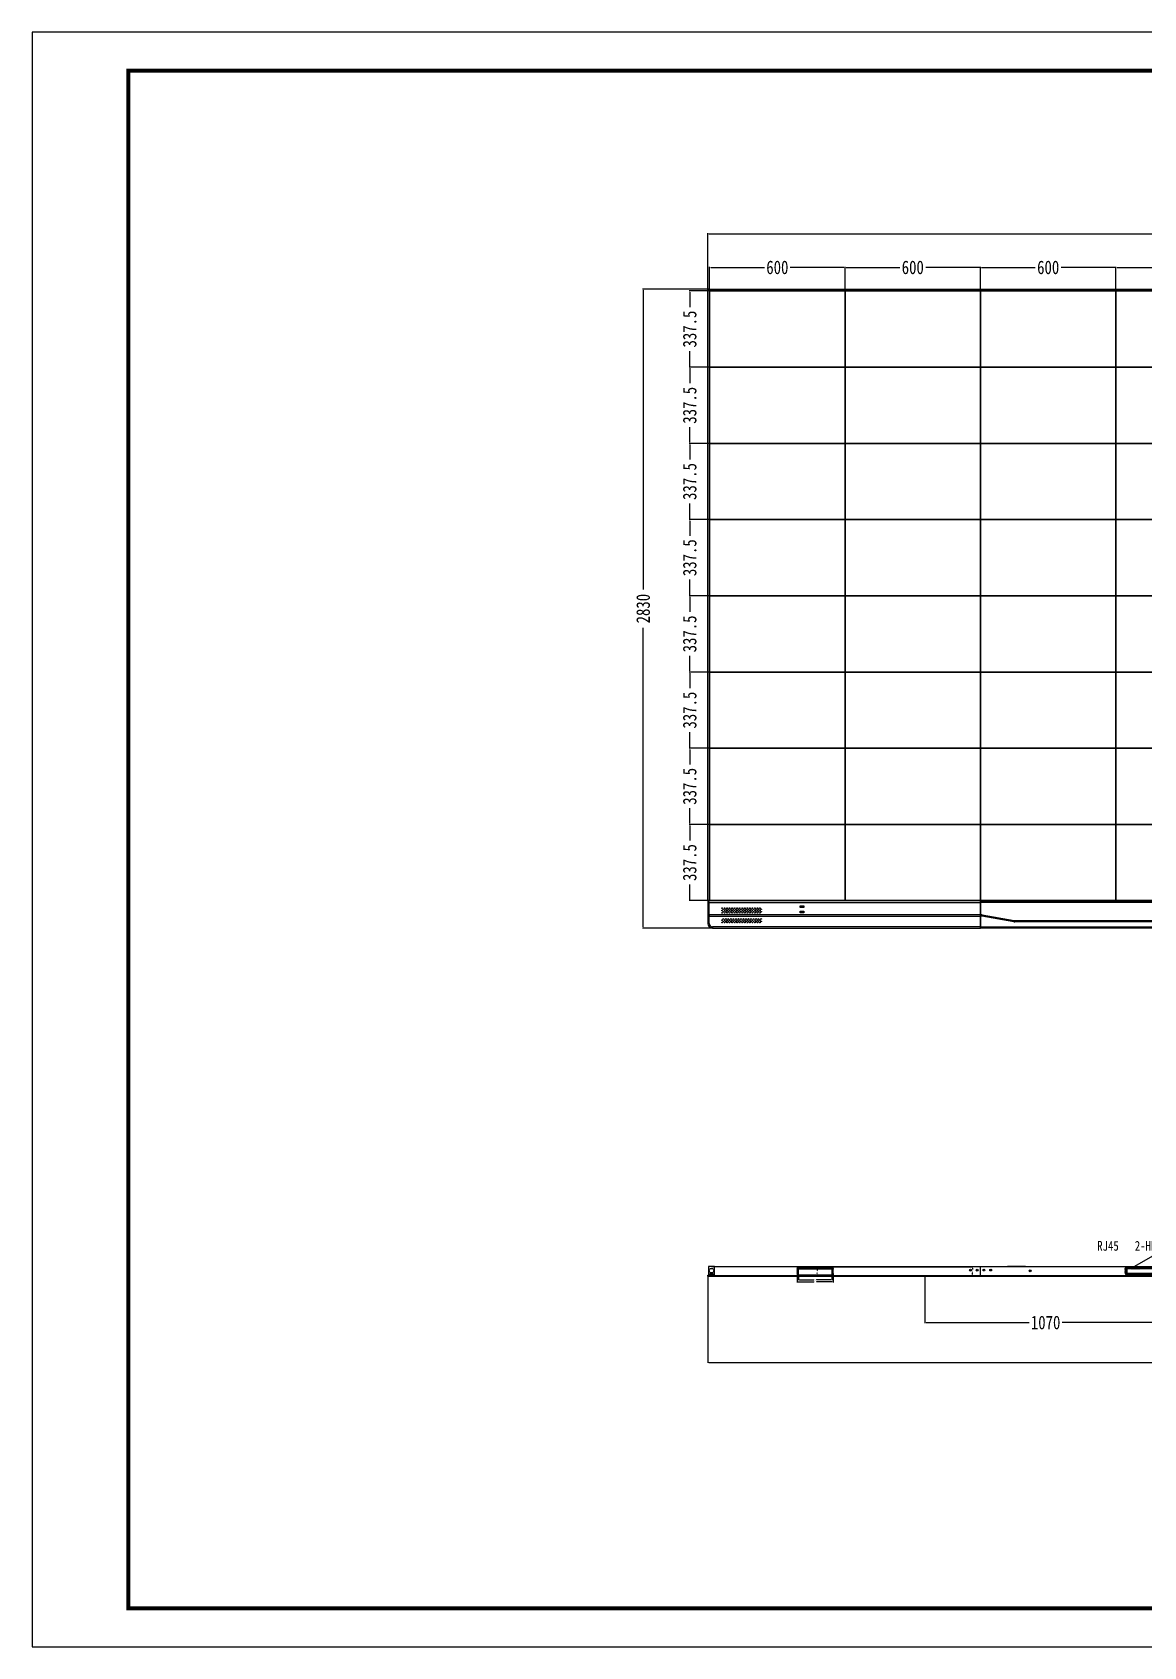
# Model space of a CAD drawing. Header units: inches. Extents: x 21247 to 41470, y -17428 to -10279.
# Drawn here: x 21247 to 26171, y -17428 to -10279 of the extents above; entities that cross this region are included whole.
import ezdxf

# ---------------------------------------------------------------- set-up
doc = ezdxf.new("R2010")
doc.units = ezdxf.units.IN
doc.header["$LTSCALE"] = 1.21
doc.header["$MEASUREMENT"] = 0
doc.header["$PDMODE"] = 3
doc.header["$PDSIZE"] = 0.3125
doc.layers.get('0').update_dxf_attribs({"linetype": 'CONTINUOUS'})
doc.layers.get('Defpoints').update_dxf_attribs({"linetype": 'CONTINUOUS'})
doc.layers.add('P8-20X10-3528-MZ_DXF_TEXT', color=7, linetype='CONTINUOUS')
doc.layers.add('PUB_TITLE', color=4, linetype='CONTINUOUS')
doc.styles.get("Standard").update_dxf_attribs({"font": 'txt', "width": 0.8})
doc.dimstyles.new('001', dxfattribs={"dimscale": 2, "dimtxt": 2.5, "dimasz": 2.5, "dimexe": 1.25, "dimexo": 0, "dimtad": 0, "dimdsep": 46, "dimtxsty": 'Standard', "dimcen": 2.5, "dimclrd": 4, "dimclre": 4, "dimclrt": 3, "dimadec": 0, "dimazin": 0, "dimtfac": 1, "dimtmove": 0, "dimatfit": 3, "dimfxl": 1, "dimarcsym": 0})

# ---------------------------------------------------------------- blocks, each defined once
blk = doc.blocks.new('*D961')
at = {"color": 4, "linetype": 'Continuous', "lineweight": -2, "transparency": 16777216}
for p, q in [((24248.1, -11416.2), (23951.2, -11416.2)), ((23953.7, -11421.2), (23953.7, -12745.7)), ((23953.7, -14240.7), (23953.7, -12916.2)), ((24260.3, -14245.7), (23951.2, -14245.7))]:
    blk.add_line(p, q, dxfattribs=at)
at = {"color": 4, "transparency": 16777216}
for points in [[(23952.9, -11421.2), (23954.5, -11421.2), (23953.7, -11416.2)], [(23952.9, -14240.7), (23954.5, -14240.7), (23953.7, -14245.7)]]:
    blk.add_solid(points, dxfattribs=at)
at = {"layer": 'Defpoints', "color": 0, "transparency": 16777216}
for p in [(24248.1, -11416.2), (23953.7, -14245.7), (24260.3, -14245.7)]:
    blk.add_point(p, dxfattribs=at)
at = {"color": 3, "transparency": 16777216, "insert": (23953.7, -12831), "char_height": 60, "attachment_point": 5, "rotation": 90}
blk.add_mtext('2830', dxfattribs=at)
blk = doc.blocks.new('*D962')
at = {"color": 4, "linetype": 'Continuous', "lineweight": -2, "transparency": 16777216}
for p, q in [((24240.1, -11416.2), (24240.1, -11168.7)), ((24245.1, -11171.2), (26566.8, -11171.2)), ((29051.1, -11171.2), (26729.3, -11171.2)), ((29056.1, -11416.2), (29056.1, -11168.7))]:
    blk.add_line(p, q, dxfattribs=at)
at = {"color": 4, "transparency": 16777216}
for points in [[(24245.1, -11170.4), (24245.1, -11172), (24240.1, -11171.2)], [(29051.1, -11170.4), (29051.1, -11172), (29056.1, -11171.2)]]:
    blk.add_solid(points, dxfattribs=at)
at = {"layer": 'Defpoints', "color": 0, "transparency": 16777216}
for p in [(24240.1, -11171.2), (24240.1, -11416.2), (29056.1, -11416.2)]:
    blk.add_point(p, dxfattribs=at)
at = {"color": 3, "transparency": 16777216, "insert": (26648.1, -11171.2), "char_height": 60, "attachment_point": 5}
blk.add_mtext('4816', dxfattribs=at)
blk = doc.blocks.new('*D973')
at = {"color": 4, "linetype": 'Continuous', "lineweight": -2, "transparency": 16777216}
for p, q in [((24248.1, -11424.2), (24248.1, -11317.5)), ((24253.1, -11320), (24490.8, -11320)), ((24843.1, -11320), (24605.3, -11320)), ((24848.1, -11424.2), (24848.1, -11317.5))]:
    blk.add_line(p, q, dxfattribs=at)
at = {"color": 4, "transparency": 16777216}
for points in [[(24253.1, -11319.1), (24253.1, -11320.8), (24248.1, -11320)], [(24843.1, -11319.1), (24843.1, -11320.8), (24848.1, -11320)]]:
    blk.add_solid(points, dxfattribs=at)
at = {"layer": 'Defpoints', "color": 0, "transparency": 16777216}
for p in [(24848.1, -11320), (24248.1, -11424.2), (24848.1, -11424.2)]:
    blk.add_point(p, dxfattribs=at)
at = {"color": 3, "transparency": 16777216, "insert": (24548.1, -11320), "char_height": 60, "attachment_point": 5}
blk.add_mtext('600', dxfattribs=at)
blk = doc.blocks.new('*D974')
at = {"color": 4, "linetype": 'Continuous', "lineweight": -2, "transparency": 16777216}
for p, q in [((24848.1, -11424.2), (24848.1, -11317.5)), ((24853.1, -11320), (25090.8, -11320)), ((25443.1, -11320), (25205.3, -11320)), ((25448.1, -11424.2), (25448.1, -11317.5))]:
    blk.add_line(p, q, dxfattribs=at)
at = {"color": 4, "transparency": 16777216}
for points in [[(24853.1, -11319.1), (24853.1, -11320.8), (24848.1, -11320)], [(25443.1, -11319.1), (25443.1, -11320.8), (25448.1, -11320)]]:
    blk.add_solid(points, dxfattribs=at)
at = {"layer": 'Defpoints', "color": 0, "transparency": 16777216}
for p in [(24848.1, -11320), (24848.1, -11424.2), (25448.1, -11424.2)]:
    blk.add_point(p, dxfattribs=at)
at = {"color": 3, "transparency": 16777216, "insert": (25148.1, -11320), "char_height": 60, "attachment_point": 5}
blk.add_mtext('600', dxfattribs=at)
blk = doc.blocks.new('*D976')
at = {"color": 4, "linetype": 'Continuous', "lineweight": -2, "transparency": 16777216}
for p, q in [((26048.1, -11424.2), (26048.1, -11317.5)), ((26053.1, -11320), (26290.8, -11320)), ((26643.1, -11320), (26405.3, -11320)), ((26648.1, -11424.2), (26648.1, -11317.5))]:
    blk.add_line(p, q, dxfattribs=at)
at = {"color": 4, "transparency": 16777216}
for points in [[(26053.1, -11319.1), (26053.1, -11320.8), (26048.1, -11320)], [(26643.1, -11319.1), (26643.1, -11320.8), (26648.1, -11320)]]:
    blk.add_solid(points, dxfattribs=at)
at = {"layer": 'Defpoints', "color": 0, "transparency": 16777216}
for p in [(26048.1, -11320), (26048.1, -11424.2), (26648.1, -11424.2)]:
    blk.add_point(p, dxfattribs=at)
at = {"color": 3, "transparency": 16777216, "insert": (26348.1, -11320), "char_height": 60, "attachment_point": 5}
blk.add_mtext('600', dxfattribs=at)
blk = doc.blocks.new('*D975')
at = {"color": 4, "linetype": 'Continuous', "lineweight": -2, "transparency": 16777216}
for p, q in [((25448.1, -11424.2), (25448.1, -11317.5)), ((25453.1, -11320), (25690.8, -11320)), ((26043.1, -11320), (25805.3, -11320)), ((26048.1, -11424.2), (26048.1, -11317.5))]:
    blk.add_line(p, q, dxfattribs=at)
at = {"color": 4, "transparency": 16777216}
for points in [[(25453.1, -11319.1), (25453.1, -11320.8), (25448.1, -11320)], [(26043.1, -11319.1), (26043.1, -11320.8), (26048.1, -11320)]]:
    blk.add_solid(points, dxfattribs=at)
at = {"layer": 'Defpoints', "color": 0, "transparency": 16777216}
for p in [(26048.1, -11320), (25448.1, -11424.2), (26048.1, -11424.2)]:
    blk.add_point(p, dxfattribs=at)
at = {"color": 3, "transparency": 16777216, "insert": (25748.1, -11320), "char_height": 60, "attachment_point": 5}
blk.add_mtext('600', dxfattribs=at)
blk = doc.blocks.new('*D981')
at = {"color": 4, "linetype": 'Continuous', "lineweight": -2, "transparency": 16777216}
for p, q in [((24248.1, -11424.2), (24157.5, -11424.2)), ((24160, -11429.2), (24160, -11495.7)), ((24160, -11756.7), (24160, -11690.2)), ((24248.1, -11761.7), (24157.5, -11761.7))]:
    blk.add_line(p, q, dxfattribs=at)
at = {"color": 4, "transparency": 16777216}
for points in [[(24159.2, -11429.2), (24160.9, -11429.2), (24160, -11424.2)], [(24159.2, -11756.7), (24160.9, -11756.7), (24160, -11761.7)]]:
    blk.add_solid(points, dxfattribs=at)
at = {"layer": 'Defpoints', "color": 0, "transparency": 16777216}
for p in [(24248.1, -11424.2), (24160, -11761.7), (24248.1, -11761.7)]:
    blk.add_point(p, dxfattribs=at)
at = {"color": 3, "transparency": 16777216, "insert": (24160, -11593), "char_height": 60, "attachment_point": 5, "rotation": 90}
blk.add_mtext('337.5', dxfattribs=at)
blk = doc.blocks.new('*D982')
at = {"color": 4, "linetype": 'Continuous', "lineweight": -2, "transparency": 16777216}
for p, q in [((24248.1, -11761.7), (24157.5, -11761.7)), ((24160, -11766.7), (24160, -11833.2)), ((24160, -12094.2), (24160, -12027.7)), ((24248.1, -12099.2), (24157.5, -12099.2))]:
    blk.add_line(p, q, dxfattribs=at)
at = {"color": 4, "transparency": 16777216}
for points in [[(24159.2, -11766.7), (24160.9, -11766.7), (24160, -11761.7)], [(24159.2, -12094.2), (24160.9, -12094.2), (24160, -12099.2)]]:
    blk.add_solid(points, dxfattribs=at)
at = {"layer": 'Defpoints', "color": 0, "transparency": 16777216}
for p in [(24160, -11761.7), (24248.1, -11761.7), (24248.1, -12099.2)]:
    blk.add_point(p, dxfattribs=at)
at = {"color": 3, "transparency": 16777216, "insert": (24160, -11930.5), "char_height": 60, "attachment_point": 5, "rotation": 90}
blk.add_mtext('337.5', dxfattribs=at)
blk = doc.blocks.new('*D984')
at = {"color": 4, "linetype": 'Continuous', "lineweight": -2, "transparency": 16777216}
for p, q in [((24248.1, -12436.7), (24157.5, -12436.7)), ((24160, -12441.7), (24160, -12508.2)), ((24160, -12769.2), (24160, -12702.7)), ((24248.1, -12774.2), (24157.5, -12774.2))]:
    blk.add_line(p, q, dxfattribs=at)
at = {"color": 4, "transparency": 16777216}
for points in [[(24159.2, -12441.7), (24160.9, -12441.7), (24160, -12436.7)], [(24159.2, -12769.2), (24160.9, -12769.2), (24160, -12774.2)]]:
    blk.add_solid(points, dxfattribs=at)
at = {"layer": 'Defpoints', "color": 0, "transparency": 16777216}
for p in [(24160, -12436.7), (24248.1, -12436.7), (24248.1, -12774.2)]:
    blk.add_point(p, dxfattribs=at)
at = {"color": 3, "transparency": 16777216, "insert": (24160, -12605.5), "char_height": 60, "attachment_point": 5, "rotation": 90}
blk.add_mtext('337.5', dxfattribs=at)
blk = doc.blocks.new('*D983')
at = {"color": 4, "linetype": 'Continuous', "lineweight": -2, "transparency": 16777216}
for p, q in [((24248.1, -12099.2), (24157.5, -12099.2)), ((24160, -12104.2), (24160, -12170.7)), ((24160, -12431.7), (24160, -12365.2)), ((24248.1, -12436.7), (24157.5, -12436.7))]:
    blk.add_line(p, q, dxfattribs=at)
at = {"color": 4, "transparency": 16777216}
for points in [[(24159.2, -12104.2), (24160.9, -12104.2), (24160, -12099.2)], [(24159.2, -12431.7), (24160.9, -12431.7), (24160, -12436.7)]]:
    blk.add_solid(points, dxfattribs=at)
at = {"layer": 'Defpoints', "color": 0, "transparency": 16777216}
for p in [(24248.1, -12099.2), (24160, -12436.7), (24248.1, -12436.7)]:
    blk.add_point(p, dxfattribs=at)
at = {"color": 3, "transparency": 16777216, "insert": (24160, -12268), "char_height": 60, "attachment_point": 5, "rotation": 90}
blk.add_mtext('337.5', dxfattribs=at)
blk = doc.blocks.new('*D985')
at = {"color": 4, "linetype": 'Continuous', "lineweight": -2, "transparency": 16777216}
for p, q in [((24248.1, -12774.2), (24157.5, -12774.2)), ((24160, -12779.2), (24160, -12845.7)), ((24160, -13106.7), (24160, -13040.2)), ((24248.1, -13111.7), (24157.5, -13111.7))]:
    blk.add_line(p, q, dxfattribs=at)
at = {"color": 4, "transparency": 16777216}
for points in [[(24159.2, -12779.2), (24160.9, -12779.2), (24160, -12774.2)], [(24159.2, -13106.7), (24160.9, -13106.7), (24160, -13111.7)]]:
    blk.add_solid(points, dxfattribs=at)
at = {"layer": 'Defpoints', "color": 0, "transparency": 16777216}
for p in [(24248.1, -12774.2), (24160, -13111.7), (24248.1, -13111.7)]:
    blk.add_point(p, dxfattribs=at)
at = {"color": 3, "transparency": 16777216, "insert": (24160, -12943), "char_height": 60, "attachment_point": 5, "rotation": 90}
blk.add_mtext('337.5', dxfattribs=at)
blk = doc.blocks.new('*D986')
at = {"color": 4, "linetype": 'Continuous', "lineweight": -2, "transparency": 16777216}
for p, q in [((24248.1, -13111.7), (24157.5, -13111.7)), ((24160, -13116.7), (24160, -13183.2)), ((24160, -13444.2), (24160, -13377.7)), ((24248.1, -13449.2), (24157.5, -13449.2))]:
    blk.add_line(p, q, dxfattribs=at)
at = {"color": 4, "transparency": 16777216}
for points in [[(24159.2, -13116.7), (24160.9, -13116.7), (24160, -13111.7)], [(24159.2, -13444.2), (24160.9, -13444.2), (24160, -13449.2)]]:
    blk.add_solid(points, dxfattribs=at)
at = {"layer": 'Defpoints', "color": 0, "transparency": 16777216}
for p in [(24160, -13111.7), (24248.1, -13111.7), (24248.1, -13449.2)]:
    blk.add_point(p, dxfattribs=at)
at = {"color": 3, "transparency": 16777216, "insert": (24160, -13280.5), "char_height": 60, "attachment_point": 5, "rotation": 90}
blk.add_mtext('337.5', dxfattribs=at)
blk = doc.blocks.new('*D987')
at = {"color": 4, "linetype": 'Continuous', "lineweight": -2, "transparency": 16777216}
for p, q in [((24248.1, -13449.2), (24157.5, -13449.2)), ((24160, -13454.2), (24160, -13520.7)), ((24160, -13781.7), (24160, -13715.2)), ((24248.1, -13786.7), (24157.5, -13786.7))]:
    blk.add_line(p, q, dxfattribs=at)
at = {"color": 4, "transparency": 16777216}
for points in [[(24159.2, -13454.2), (24160.9, -13454.2), (24160, -13449.2)], [(24159.2, -13781.7), (24160.9, -13781.7), (24160, -13786.7)]]:
    blk.add_solid(points, dxfattribs=at)
at = {"layer": 'Defpoints', "color": 0, "transparency": 16777216}
for p in [(24248.1, -13449.2), (24160, -13786.7), (24248.1, -13786.7)]:
    blk.add_point(p, dxfattribs=at)
at = {"color": 3, "transparency": 16777216, "insert": (24160, -13618), "char_height": 60, "attachment_point": 5, "rotation": 90}
blk.add_mtext('337.5', dxfattribs=at)
blk = doc.blocks.new('*D988')
at = {"color": 4, "linetype": 'Continuous', "lineweight": -2, "transparency": 16777216}
for p, q in [((24248.1, -13786.7), (24157.5, -13786.7)), ((24160, -13791.7), (24160, -13858.2)), ((24160, -14119.2), (24160, -14052.7)), ((24248.1, -14124.2), (24157.5, -14124.2))]:
    blk.add_line(p, q, dxfattribs=at)
at = {"color": 4, "transparency": 16777216}
for points in [[(24159.2, -13791.7), (24160.9, -13791.7), (24160, -13786.7)], [(24159.2, -14119.2), (24160.9, -14119.2), (24160, -14124.2)]]:
    blk.add_solid(points, dxfattribs=at)
at = {"layer": 'Defpoints', "color": 0, "transparency": 16777216}
for p in [(24160, -13786.7), (24248.1, -13786.7), (24248.1, -14124.2)]:
    blk.add_point(p, dxfattribs=at)
at = {"color": 3, "transparency": 16777216, "insert": (24160, -13955.5), "char_height": 60, "attachment_point": 5, "rotation": 90}
blk.add_mtext('337.5', dxfattribs=at)
blk = doc.blocks.new('中间控制盒')
h = blk.add_hatch()
h.set_pattern_fill('ANSI31', color=256, scale=5)
h.set_pattern_definition([(45, (25696.46394, -4406.82143), (-0.44194174, 0.44194174), [])])
edge = h.paths.add_edge_path()
edge.add_arc((24913.4, -11859.6), 8.9, 0, 360)
edge = h.paths.add_edge_path(flags=17)
edge.add_arc((24913.4, -11859.6), 5, 0, 360)
at = {"color": 7, "linetype": 'Continuous', "lineweight": 25}
for p, q in [((23666.5, -11826.1), (26066.3, -11826.1)), ((23666.5, -11827.1), (23666.5, -11826.1)), ((23666.5, -11827.1), (23666.5, -11833.6)), ((23666.5, -11827.1), (26066.3, -11827.1)), ((26066.3, -11833.6), (23666.5, -11833.6)), ((23666.5, -11889.1), (23666.5, -11833.6)), ((26066.3, -11827.1), (26066.3, -11826.1)), ((26066.3, -11827.1), (26066.3, -11833.6)), ((26066.3, -11889.1), (26066.3, -11833.6)), ((23666.5, -11889.1), (23669.5, -11889.1)), ((23666.5, -11889.1), (23666.5, -11895.1)), ((23669.5, -11895.1), (23666.5, -11895.1)), ((23666.5, -11895.1), (23666.5, -11941.6)), ((23669.5, -11889.1), (23669.5, -11895.1)), ((23673.9, -11889.5), (23672.9, -11895.4)), ((23814.5, -11919.8), (23672.9, -11895.4)), ((23673.9, -11889.5), (23815.5, -11913.9)), ((23815.5, -11913.9), (23814.5, -11919.8)), ((23817.9, -11914.1), (25914.5, -11914.1)), ((23817.9, -11914.1), (23817.9, -11920.1)), ((25914.5, -11920.1), (23817.9, -11920.1)), ((25914.5, -11914.1), (25914.5, -11920.1)), ((25916.9, -11913.9), (26058.5, -11889.5)), ((25916.9, -11913.9), (25917.9, -11919.8)), ((26059.5, -11895.4), (25917.9, -11919.8)), ((26058.5, -11889.5), (26059.5, -11895.4)), ((26062.9, -11889.1), (26066.3, -11889.1)), ((26062.9, -11889.1), (26062.9, -11895.1)), ((26066.3, -11895.1), (26062.9, -11895.1)), ((26066.3, -11889.1), (26066.3, -11895.1)), ((26066.3, -11895.1), (26066.3, -11941.6)), ((23666.5, -11941.6), (26066.3, -11941.6)), ((23666.5, -11941.6), (23666.5, -11947.6)), ((26066.3, -11947.6), (23666.5, -11947.6)), ((26066.3, -11941.6), (26066.3, -11947.6))]:
    blk.add_line(p, q, dxfattribs=at)
for centre, radius in [((24866.4, -11859.6), 10), ((24913.4, -11859.6), 8.9), ((24913.4, -11859.6), 5), ((24806.4, -11909.6), 1), ((24846.4, -11909.6), 1), ((24886.4, -11909.6), 1), ((24926.4, -11909.6), 1)]:
    blk.add_circle(centre, radius, dxfattribs=at)
for centre, radius, start, end in [((23669.5, -11915.1), 26, 80.21759, 90), ((23669.5, -11915.1), 20, 80.21759, 90), ((23817.9, -11900.1), 20, 260.21759, 270), ((23817.9, -11900.1), 14, 260.21759, 270), ((25914.5, -11900.1), 14, 270, 279.78241), ((25914.5, -11900.1), 20, 270, 279.78241), ((26062.9, -11915.1), 26, 90, 99.78241), ((26062.9, -11915.1), 20, 90, 99.78241)]:
    blk.add_arc(centre, radius, start, end, dxfattribs=at)
blk = doc.blocks.new('*D1018')
at = {"color": 4, "linetype": 'Continuous', "lineweight": -2, "transparency": 16777216}
for p, q in [((25201.7, -15782.3), (25201.7, -15995.3)), ((26271.6, -15780.7), (26271.6, -15995.3)), ((25206.7, -15992.8), (25663.4, -15992.8)), ((26266.6, -15992.8), (25809.9, -15992.8))]:
    blk.add_line(p, q, dxfattribs=at)
at = {"color": 4, "transparency": 16777216}
for points in [[(25206.7, -15991.9), (25206.7, -15993.6), (25201.7, -15992.8)], [(26266.6, -15991.9), (26266.6, -15993.6), (26271.6, -15992.8)]]:
    blk.add_solid(points, dxfattribs=at)
at = {"layer": 'Defpoints', "color": 0, "transparency": 16777216}
for p in [(25201.7, -15782.3), (26271.6, -15780.7), (26271.6, -15992.8)]:
    blk.add_point(p, dxfattribs=at)
at = {"color": 3, "transparency": 16777216, "insert": (25736.7, -15992.8), "char_height": 60, "attachment_point": 5}
blk.add_mtext('1070', dxfattribs=at)
blk = doc.blocks.new('*D1023')
at = {"color": 4, "linetype": 'Continuous', "lineweight": -2, "transparency": 16777216}
for p, q in [((24240.3, -15787.9), (24240.3, -16171.5)), ((29055.9, -15787.9), (29055.9, -16171.5)), ((24245.3, -16169), (26566.8, -16169)), ((29050.9, -16169), (26729.3, -16169))]:
    blk.add_line(p, q, dxfattribs=at)
at = {"color": 4, "transparency": 16777216}
for points in [[(24245.3, -16168.2), (24245.3, -16169.9), (24240.3, -16169)], [(29050.9, -16168.2), (29050.9, -16169.9), (29055.9, -16169)]]:
    blk.add_solid(points, dxfattribs=at)
at = {"layer": 'Defpoints', "color": 0, "transparency": 16777216}
for p in [(24240.3, -15787.9), (29055.9, -15787.9), (24240.3, -16169)]:
    blk.add_point(p, dxfattribs=at)
at = {"color": 3, "transparency": 16777216, "insert": (26648.1, -16169), "char_height": 60, "attachment_point": 5}
blk.add_mtext('4816', dxfattribs=at)
blk = doc.blocks.new('*D1027')
at = {"color": 4, "linetype": 'Continuous', "lineweight": -2, "transparency": 16777216}
for p, q in [((22854.1, -8800.6), (22854.1, -8840)), ((22859.1, -8837.5), (22928.5, -8837.5)), ((23009.1, -8837.5), (22939.7, -8837.5)), ((23014.1, -8800.6), (23014.1, -8840))]:
    blk.add_line(p, q, dxfattribs=at)
at = {"color": 4, "transparency": 16777216}
for points in [[(22859.1, -8836.6), (22859.1, -8838.3), (22854.1, -8837.5)], [(23009.1, -8836.6), (23009.1, -8838.3), (23014.1, -8837.5)]]:
    blk.add_solid(points, dxfattribs=at)
at = {"layer": 'Defpoints', "color": 0, "transparency": 16777216}
for p in [(22854.1, -8800.6), (22854.1, -8837.5), (23014.1, -8800.6)]:
    blk.add_point(p, dxfattribs=at)
at = {"color": 3, "transparency": 16777216, "insert": (22934.1, -8837.5), "char_height": 5, "attachment_point": 5}
blk.add_mtext('160', dxfattribs=at)
blk = doc.blocks.new('*D1028')
at = {"color": 4, "linetype": 'Continuous', "lineweight": -2, "transparency": 16777216}
for p, q in [((23002.7, -8771.4), (23633, -8771.4)), ((23630.5, -8776.4), (23630.5, -8783.4)), ((23002.7, -8809.8), (23633, -8809.8)), ((23630.5, -8804.8), (23630.5, -8797.9))]:
    blk.add_line(p, q, dxfattribs=at)
at = {"color": 4, "transparency": 16777216}
for points in [[(23629.6, -8776.4), (23631.3, -8776.4), (23630.5, -8771.4)], [(23629.6, -8804.8), (23631.3, -8804.8), (23630.5, -8809.8)]]:
    blk.add_solid(points, dxfattribs=at)
at = {"layer": 'Defpoints', "color": 0, "transparency": 16777216}
for p in [(23002.7, -8771.4), (23002.7, -8809.8), (23630.5, -8809.8)]:
    blk.add_point(p, dxfattribs=at)
at = {"color": 3, "transparency": 16777216, "insert": (23630.5, -8790.6), "char_height": 5, "attachment_point": 5, "rotation": 90}
blk.add_mtext('38.4', dxfattribs=at)
blk = doc.blocks.new('*D1029')
at = {"color": 4, "linetype": 'Continuous', "lineweight": -2, "transparency": 16777216}
for p, q in [((22934.1, -8779.4), (22944.7, -8779.4)), ((22942.2, -8784.4), (22942.2, -8786.9)), ((22934.1, -8807.5), (22944.7, -8807.5)), ((22942.2, -8802.5), (22942.2, -8800.1))]:
    blk.add_line(p, q, dxfattribs=at)
at = {"color": 4, "transparency": 16777216}
for points in [[(22941.4, -8784.4), (22943.1, -8784.4), (22942.2, -8779.4)], [(22941.4, -8802.5), (22943.1, -8802.5), (22942.2, -8807.5)]]:
    blk.add_solid(points, dxfattribs=at)
at = {"layer": 'Defpoints', "color": 0, "transparency": 16777216}
for p in [(22934.1, -8779.4), (22934.1, -8807.5), (22942.2, -8807.5)]:
    blk.add_point(p, dxfattribs=at)
at = {"color": 3, "transparency": 16777216, "insert": (22942.2, -8793.5), "char_height": 5, "attachment_point": 5, "rotation": 90}
blk.add_mtext('28.1', dxfattribs=at)
blk = doc.blocks.new('*D1030')
at = {"color": 4, "linetype": 'Continuous', "lineweight": -2, "transparency": 16777216}
for p, q in [((22860.1, -8807.5), (22860.1, -8830.7)), ((22865.1, -8828.2), (22928.2, -8828.2)), ((23003.1, -8828.2), (22940, -8828.2)), ((23008.1, -8807.5), (23008.1, -8830.7))]:
    blk.add_line(p, q, dxfattribs=at)
at = {"color": 4, "transparency": 16777216}
for points in [[(22865.1, -8827.4), (22865.1, -8829.1), (22860.1, -8828.2)], [(23003.1, -8827.4), (23003.1, -8829.1), (23008.1, -8828.2)]]:
    blk.add_solid(points, dxfattribs=at)
at = {"layer": 'Defpoints', "color": 0, "transparency": 16777216}
for p in [(22860.1, -8807.5), (22860.1, -8828.2), (23008.1, -8807.5)]:
    blk.add_point(p, dxfattribs=at)
at = {"color": 3, "transparency": 16777216, "insert": (22934.1, -8828.2), "char_height": 5, "attachment_point": 5}
blk.add_mtext('148', dxfattribs=at)
blk = doc.blocks.new('中 kzh')
h = blk.add_hatch()
h.set_pattern_fill('ANSI31', color=256, scale=5)
h.set_pattern_definition([(45, (-835.0368, -5478.2923), (-0.441941738, 0.441941738), [])])
h.paths.add_polyline_path([(24307.4, -8799.7, 0.414214), (24312.4, -8804.7), (24667.4, -8804.7, 0.414214), (24672.4, -8799.7), (24672.4, -8779.7, 0.414214), (24667.4, -8774.7), (24312.4, -8774.7, 0.414214), (24307.4, -8779.7)])
h.paths.add_polyline_path([(24315.4, -8780.7), (24664.4, -8780.7), (24664.4, -8798.7), (24315.4, -8798.7)], flags=16)
h.paths.add_polyline_path([(24707.4, -8775.4, 0.414214), (24702.4, -8780.4), (24702.4, -8802.4, 0.414214), (24707.4, -8807.4), (24797.4, -8807.4, 0.414214), (24802.4, -8802.4), (24802.4, -8780.4, 0.414214), (24797.4, -8775.4)])
h.paths.add_polyline_path([(24733.4, -8779.4), (24733.4, -8803.4), (24707.4, -8803.4), (24707.4, -8779.4)], flags=16)
h.paths.add_polyline_path([(24737.4, -8779.4), (24797.4, -8779.4), (24797.4, -8803.4), (24737.4, -8803.4)], flags=16)
h.paths.add_polyline_path([(25366.4, -8779.7), (25366.4, -8799.7, 0.414214), (25371.4, -8804.7), (25641.4, -8804.7, 0.414214), (25646.4, -8799.7), (25646.4, -8779.7, 0.414214), (25641.4, -8774.7), (25371.4, -8774.7, 0.414214)])
h.paths.add_polyline_path([(25374.4, -8780.7), (25638.4, -8780.7), (25638.4, -8798.7), (25374.4, -8798.7)], flags=16)
at = {"color": 1}
for p, q in [((24347.1, -8769.9), (24443.3, -8714.5)), ((25533.9, -8769.9), (25437.7, -8714.5))]:
    blk.add_line(p, q, dxfattribs=at)
at = {"color": 7, "linetype": 'Continuous', "lineweight": 25}
for p, q in [((23666.5, -8769.9), (23786.4, -8769.9)), ((23666.5, -8769.9), (23666.5, -8771.1)), ((23666.5, -8769.9), (23666.5, -8771.1)), ((23786.4, -8771.1), (23666.5, -8771.1)), ((23666.5, -8810.2), (23666.5, -8771.1)), ((23866.4, -8769.9), (23786.4, -8769.9)), ((25788.1, -8771.1), (23786.4, -8771.1)), ((23866.4, -8769.9), (25226.7, -8769.9)), ((24307.4, -8779.7), (24307.4, -8799.7)), ((24667.4, -8774.7), (24312.4, -8774.7)), ((24664.4, -8780.7), (24315.4, -8780.7)), ((24315.4, -8780.7), (24315.4, -8798.7)), ((24664.4, -8798.7), (24664.4, -8780.7)), ((24672.4, -8799.7), (24672.4, -8779.7)), ((24702.4, -8780.4), (24702.4, -8802.4)), ((24797.4, -8775.4), (24707.4, -8775.4)), ((24733.4, -8779.4), (24707.4, -8779.4)), ((24707.4, -8779.4), (24707.4, -8803.4)), ((24733.4, -8803.4), (24733.4, -8779.4)), ((24797.4, -8779.4), (24737.4, -8779.4)), ((24737.4, -8779.4), (24737.4, -8803.4)), ((24797.4, -8803.4), (24797.4, -8779.4)), ((24802.4, -8802.4), (24802.4, -8780.4)), ((25788.1, -8769.9), (25226.7, -8769.9)), ((25366.4, -8779.7), (25366.4, -8799.7)), ((25641.4, -8774.7), (25371.4, -8774.7)), ((25638.4, -8780.7), (25374.4, -8780.7)), ((25374.4, -8780.7), (25374.4, -8798.7)), ((25638.4, -8798.7), (25638.4, -8780.7)), ((25646.4, -8799.7), (25646.4, -8779.7)), ((25788.1, -8769.9), (26066.3, -8769.9)), ((26066.3, -8771.1), (25788.1, -8771.1)), ((26066.3, -8769.9), (26066.3, -8814.4)), ((23666.5, -8810.2), (26066.3, -8810.2)), ((23666.5, -8810.2), (23666.5, -8811.4)), ((23666.5, -8810.2), (23666.5, -8811.4)), ((26066.3, -8811.4), (23666.5, -8811.4)), ((23666.5, -8813.2), (23666.5, -8811.4)), ((23666.5, -8813.2), (23666.5, -8811.4)), ((23666.5, -8813.2), (23667.8, -8813.2)), ((23666.5, -8813.2), (23666.5, -8814.4)), ((23666.5, -8813.2), (23666.5, -8814.4)), ((23668.6, -8814.4), (23666.5, -8814.4)), ((23667.8, -8813.2), (23865.4, -8813.2)), ((23866.1, -8814.4), (23668.6, -8814.4)), ((23686.6, -8811.4), (23686.6, -8813.2)), ((23686.6, -8814.4), (23686.6, -8813.2)), ((23689.1, -8811.4), (23689.1, -8813.2)), ((23689.9, -8814.4), (23689.1, -8813.2)), ((23865.4, -8811.4), (23865.4, -8813.2)), ((23865.4, -8813.2), (23867.8, -8813.2)), ((23866.1, -8814.4), (23865.4, -8813.2)), ((23867.8, -8814.4), (23866.1, -8814.4)), ((23867.8, -8811.4), (23867.8, -8813.2)), ((23867.8, -8813.2), (25865.3, -8813.2)), ((23867.8, -8814.4), (23867.8, -8813.2)), ((25865.3, -8814.4), (23867.8, -8814.4)), ((24312.4, -8804.7), (24667.4, -8804.7)), ((24315.4, -8798.7), (24664.4, -8798.7)), ((24733.4, -8803.1), (24707.4, -8803.1)), ((24707.4, -8803.4), (24733.4, -8803.4)), ((24707.4, -8807.4), (24797.4, -8807.4)), ((24797.4, -8803.1), (24737.4, -8803.1)), ((24737.4, -8803.4), (24797.4, -8803.4)), ((25371.4, -8804.7), (25641.4, -8804.7)), ((25374.4, -8798.7), (25638.4, -8798.7)), ((25865.3, -8811.4), (25865.3, -8813.2)), ((25865.3, -8814.4), (25865.3, -8813.2)), ((25865.3, -8813.2), (25867.8, -8813.2)), ((25867.1, -8814.4), (25865.3, -8814.4)), ((25867.1, -8814.4), (25867.8, -8813.2)), ((26066.3, -8814.4), (25867.1, -8814.4)), ((25867.8, -8811.4), (25867.8, -8813.2)), ((25867.8, -8813.2), (26066.3, -8813.2)), ((26043.3, -8814.4), (26044.1, -8813.2)), ((26044.1, -8811.4), (26044.1, -8813.2)), ((26046.5, -8811.4), (26046.5, -8813.2)), ((26046.5, -8814.4), (26046.5, -8813.2))]:
    blk.add_line(p, q, dxfattribs=at)
for centre, radius in [((23681.5, -8785.3), 4.3), ((23681.5, -8785.3), 2.25), ((23711.5, -8785.3), 4.3), ((23711.5, -8785.3), 2.25), ((23886.4, -8789.1), 4.3), ((23886.4, -8789.1), 2.25), ((26021.3, -8785.3), 4.3), ((26021.3, -8785.3), 2.25), ((26051.3, -8785.3), 4.3), ((26051.3, -8785.3), 2.25)]:
    blk.add_circle(centre, radius, dxfattribs=at)
for centre, start, end in [((24312.4, -8779.7), 90, 180), ((24667.4, -8779.7), 0, 90), ((24707.4, -8780.4), 90, 180), ((24797.4, -8780.4), 0, 90), ((25371.4, -8779.7), 90, 180), ((25641.4, -8779.7), 0, 90), ((24312.4, -8799.7), 180, 270), ((24667.4, -8799.7), 270, 0), ((24707.4, -8802.4), 180, 270), ((24797.4, -8802.4), 270, 0), ((25371.4, -8799.7), 180, 270), ((25641.4, -8799.7), 270, 0)]:
    blk.add_arc(centre, 5, start, end, dxfattribs=at)
at = {"layer": 'P8-20X10-3528-MZ_DXF_TEXT', "color": 0, "linetype": 'Continuous', "width": 3355.852, "attachment_point": 1}
for s, insert, char_height in [('{\\fSimSun|b0|i0|c134|p2;\\H0.65718x;\\C3;RJ45\\fSimSun|b0|i0|c0|p2;   \\fSimSun|b0|i0|c134|p2;2-HDMI,2-USB，3.5}', (24183.8, -8656.3), 66.4141), ('{\\fSimSun|b0|i0|c0|p2;\\H0.65718x;\\C3;Speaker}', (25384.3, -8657.2), 66.414)]:
    blk.add_mtext(s, dxfattribs=dict(at, insert=insert, char_height=char_height))
blk = doc.blocks.new('左01kzh')
h = blk.add_hatch()
h.set_pattern_fill('ANSI31', color=256, scale=5)
h.set_pattern_definition([(135, (35887.3722, -4368.13006), (0.441941738, 0.441941738), [])])
h.paths.add_polyline_path([(22859.099, -8771.424), (23009.099, -8771.424, -0.41421356), (23014.099, -8776.424), (23014.099, -8804.824, -0.41421356), (23009.099, -8809.824), (22859.099, -8809.824, -0.41421356), (22854.099, -8804.824), (22854.099, -8776.424, -0.41421356)])
h.paths.add_polyline_path([(22860.099, -8779.424), (22860.099, -8807.524), (23008.099, -8807.524), (23008.099, -8779.424)], flags=16)
h.paths.add_polyline_path([(22891.199, -8802.074, 1), (22901.999, -8802.074, 1)], flags=0)
h.paths.add_polyline_path([(22906.199, -8802.074, 1), (22916.999, -8802.074, 1)], flags=0)
h.paths.add_polyline_path([(22876.199, -8802.074, 1), (22886.999, -8802.074, 1)], flags=0)
h.paths.add_polyline_path([(22921.199, -8802.074, 1), (22931.999, -8802.074, 1)], flags=0)
h.paths.add_polyline_path([(22936.199, -8802.074, 1), (22946.999, -8802.074, 1)], flags=0)
h.paths.add_polyline_path([(22951.199, -8802.074, 1), (22961.999, -8802.074, 1)], flags=0)
h.paths.add_polyline_path([(22966.199, -8802.074, 1), (22976.999, -8802.074, 1)], flags=0)
h.paths.add_polyline_path([(22981.199, -8802.074, 1), (22991.999, -8802.074, 1)], flags=0)
at = {"color": 7, "linetype": 'Continuous', "lineweight": 25}
for p, q in [((22488.599, -8769.874), (22461.199, -8769.874)), ((22461.199, -8769.874), (22461.199, -8803.074)), ((22474.409, -8769.874), (23666.499, -8769.874)), ((22488.599, -8771.074), (22488.599, -8769.874)), ((23666.499, -8771.074), (22488.599, -8771.074)), ((22488.599, -8808.374), (22488.599, -8771.074)), ((23666.499, -8814.374), (23666.499, -8769.874)), ((22458.599, -8810.174), (22458.599, -8808.374)), ((22458.599, -8808.374), (22478.599, -8808.374)), ((22464.599, -8811.374), (22458.599, -8810.174)), ((22458.599, -8810.174), (22478.599, -8810.174)), ((22458.599, -8813.174), (22458.599, -8810.174)), ((22464.599, -8814.374), (22458.599, -8813.174)), ((22458.599, -8813.174), (22464.599, -8813.174)), ((22461.199, -8803.074), (22461.199, -8808.374)), ((22488.599, -8803.074), (22461.199, -8803.074)), ((22464.409, -8810.174), (23666.499, -8810.174)), ((23666.499, -8811.374), (22464.409, -8811.374)), ((22478.599, -8811.374), (22464.599, -8811.374)), ((22464.599, -8811.374), (22464.599, -8813.174)), ((22464.599, -8813.174), (23666.499, -8813.174)), ((22464.599, -8814.374), (22464.599, -8813.174)), ((23666.499, -8814.374), (22464.599, -8814.374)), ((22478.599, -8808.374), (22478.599, -8810.174)), ((22488.599, -8808.374), (22478.599, -8808.374)), ((22478.599, -8811.374), (22478.599, -8810.174))]:
    blk.add_line(p, q, dxfattribs=at)
blk.add_lwpolyline([(23009.099, -8771.424), (22859.099, -8771.424, 0.41421356), (22854.099, -8776.424), (22854.099, -8804.824, 0.41421356), (22859.099, -8809.824), (23009.099, -8809.824, 0.41421356), (23014.099, -8804.824), (23014.099, -8776.424, 0.41421356)], format="xyb", close=True)
blk.add_lwpolyline([(23008.099, -8807.524), (22860.099, -8807.524), (22860.099, -8779.424), (23008.099, -8779.424)], close=True)
for centre, radius in [((22474.599, -8787.874), 10), ((23621.499, -8785.334), 4.3), ((23621.499, -8785.334), 2.25), ((23621.499, -8785.334), 2), ((23651.499, -8785.334), 4.3), ((23651.499, -8785.334), 2.25), ((23651.499, -8785.334), 2)]:
    blk.add_circle(centre, radius, dxfattribs=at)
at = {"color": 1}
for base, p1, p2, angle, picture, middle in [((22942.218, -8807.524), (22934.099, -8779.424), (22934.099, -8807.524), 90, '*D1029', (22942.218, -8793.474)), ((23630.454, -8809.824), (23002.654, -8771.424), (23002.654, -8809.824), 90, '*D1028', (23630.454, -8790.624)), ((22854.099, -8837.464), (23014.099, -8800.648), (22854.099, -8800.648), 180, '*D1027', (22934.099, -8837.464)), ((22860.099, -8828.217), (23008.099, -8807.524), (22860.099, -8807.524), 180, '*D1030', (22934.099, -8828.217))]:
    dim = blk.add_linear_dim(base=base, p1=p1, p2=p2, angle=angle, dimstyle='001', override={"dimfxl": 1.25}, dxfattribs=at)
    dim.commit()
    dim.dimension.update_dxf_attribs({"geometry": picture, "text_midpoint": middle})

msp = doc.modelspace()

# ---------------------------------------------------------------- linework, layer by layer
at = {"color": 7, "linetype": 'Continuous', "lineweight": 25}
for p, q in [((24240.3, -14125.198), (24240.3, -14124.213)), ((25448.2, -14124.213), (24240.3, -14124.213)), ((24240.3, -14125.198), (24240.3, -14187.213)), ((24240.785, -14125.24), (24240.3, -14125.198)), ((24240.785, -14125.24), (24246.3, -14131.713)), ((25448.2, -14125.24), (24240.785, -14125.24)), ((24246.3, -14187.213), (24246.3, -14131.713)), ((24246.3, -14131.713), (25448.2, -14131.713)), ((24649.55, -14147.588), (24666.05, -14147.588)), ((24649.55, -14155.088), (24649.55, -14147.588)), ((24666.05, -14155.088), (24649.55, -14155.088)), ((24666.05, -14147.588), (24666.05, -14155.088)), ((25448.2, -14124.213), (25448.2, -14125.413)), ((25448.2, -14124.213), (25448.2, -14125.24)), ((25448.2, -14131.713), (25448.2, -14125.24)), ((25448.2, -14132.213), (25448.2, -14125.413)), ((25448.2, -14139.213), (25448.2, -14130.213)), ((25448.2, -14131.713), (25448.2, -14187.213)), ((25448.2, -14241.213), (25448.2, -14139.213)), ((24246.3, -14187.213), (24240.3, -14187.213)), ((24240.3, -14187.213), (24240.3, -14225.713)), ((24246.3, -14225.713), (24240.3, -14225.713)), ((25448.2, -14187.213), (24246.3, -14187.213)), ((24246.3, -14187.213), (24246.3, -14193.213)), ((24246.3, -14193.213), (25448.2, -14193.213)), ((24246.3, -14225.713), (24246.3, -14193.213)), ((24649.55, -14178.838), (24649.55, -14171.338)), ((24649.55, -14171.338), (24666.05, -14171.338)), ((24666.05, -14178.838), (24649.55, -14178.838)), ((24666.05, -14171.338), (24666.05, -14178.838)), ((25448.2, -14193.213), (25448.2, -14187.213)), ((25448.2, -14239.713), (25448.2, -14193.213)), ((25448.2, -14239.713), (24260.3, -14239.713)), ((24260.3, -14239.713), (24260.3, -14245.713)), ((24260.3, -14245.713), (25448.2, -14245.713)), ((25448.2, -14245.713), (25448.2, -14239.713)), ((25448.2, -14242.513), (25448.2, -14241.213)), ((25448.2, -14242.513), (25448.2, -14243.713))]:
    msp.add_line(p, q, dxfattribs=at)
at = {"color": 6}
for points in [[(24240.1, -14124.213), (24240.1, -11416.213), (24248.1, -11416.213), (24248.1, -14124.213)], [(24248.1, -11416.213), (29048.1, -11416.213), (29048.1, -11424.213), (24248.1, -11424.213)]]:
    msp.add_lwpolyline(points, close=True, dxfattribs=at)
at = {"color": 1}
for points in [[(24248.1, -11424.213), (24848.1, -11424.213), (24848.1, -11761.713), (24248.1, -11761.713)], [(24848.1, -11424.213), (25448.1, -11424.213), (25448.1, -11761.713), (24848.1, -11761.713)], [(25448.1, -11424.213), (26048.1, -11424.213), (26048.1, -11761.713), (25448.1, -11761.713)], [(26048.1, -11424.213), (26648.1, -11424.213), (26648.1, -11761.713), (26048.1, -11761.713)], [(24248.1, -11761.713), (24848.1, -11761.713), (24848.1, -12099.213), (24248.1, -12099.213)], [(24848.1, -11761.713), (25448.1, -11761.713), (25448.1, -12099.213), (24848.1, -12099.213)], [(25448.1, -11761.713), (26048.1, -11761.713), (26048.1, -12099.213), (25448.1, -12099.213)], [(26048.1, -11761.713), (26648.1, -11761.713), (26648.1, -12099.213), (26048.1, -12099.213)], [(24248.1, -12099.213), (24848.1, -12099.213), (24848.1, -12436.713), (24248.1, -12436.713)], [(24848.1, -12099.213), (25448.1, -12099.213), (25448.1, -12436.713), (24848.1, -12436.713)], [(25448.1, -12099.213), (26048.1, -12099.213), (26048.1, -12436.713), (25448.1, -12436.713)], [(26048.1, -12099.213), (26648.1, -12099.213), (26648.1, -12436.713), (26048.1, -12436.713)], [(24248.1, -12436.713), (24848.1, -12436.713), (24848.1, -12774.213), (24248.1, -12774.213)], [(24848.1, -12436.713), (25448.1, -12436.713), (25448.1, -12774.213), (24848.1, -12774.213)], [(25448.1, -12436.713), (26048.1, -12436.713), (26048.1, -12774.213), (25448.1, -12774.213)], [(26048.1, -12436.713), (26648.1, -12436.713), (26648.1, -12774.213), (26048.1, -12774.213)], [(24248.1, -12774.213), (24848.1, -12774.213), (24848.1, -13111.713), (24248.1, -13111.713)], [(24848.1, -12774.213), (25448.1, -12774.213), (25448.1, -13111.713), (24848.1, -13111.713)], [(25448.1, -12774.213), (26048.1, -12774.213), (26048.1, -13111.713), (25448.1, -13111.713)], [(26048.1, -12774.213), (26648.1, -12774.213), (26648.1, -13111.713), (26048.1, -13111.713)], [(24248.1, -13111.713), (24848.1, -13111.713), (24848.1, -13449.213), (24248.1, -13449.213)], [(24848.1, -13111.713), (25448.1, -13111.713), (25448.1, -13449.213), (24848.1, -13449.213)], [(25448.1, -13111.713), (26048.1, -13111.713), (26048.1, -13449.213), (25448.1, -13449.213)], [(26048.1, -13111.713), (26648.1, -13111.713), (26648.1, -13449.213), (26048.1, -13449.213)], [(24248.1, -13449.213), (24848.1, -13449.213), (24848.1, -13786.713), (24248.1, -13786.713)], [(24848.1, -13449.213), (25448.1, -13449.213), (25448.1, -13786.713), (24848.1, -13786.713)], [(25448.1, -13449.213), (26048.1, -13449.213), (26048.1, -13786.713), (25448.1, -13786.713)], [(26048.1, -13449.213), (26648.1, -13449.213), (26648.1, -13786.713), (26048.1, -13786.713)], [(24248.1, -13786.713), (24848.1, -13786.713), (24848.1, -14124.213), (24248.1, -14124.213)], [(24848.1, -13786.713), (25448.1, -13786.713), (25448.1, -14124.213), (24848.1, -14124.213)], [(25448.1, -13786.713), (26048.1, -13786.713), (26048.1, -14124.213), (25448.1, -14124.213)], [(26048.1, -13786.713), (26648.1, -13786.713), (26648.1, -14124.213), (26048.1, -14124.213)]]:
    msp.add_lwpolyline(points, close=True, dxfattribs=at)
at = {"color": 7, "linetype": 'Continuous'}
for centre in [(24303.149, -14157.25), (24314.349, -14157.25), (24325.549, -14157.25), (24336.749, -14157.25), (24347.949, -14157.25), (24359.149, -14157.25), (24370.349, -14157.25), (24381.549, -14157.25), (24392.749, -14157.25), (24403.949, -14157.25), (24415.149, -14157.25), (24426.349, -14157.25), (24437.549, -14157.25), (24448.749, -14157.25), (24459.949, -14157.25), (24471.149, -14157.25), (24303.149, -14168.05), (24303.149, -14178.85), (24303.149, -14210.85), (24303.149, -14221.65), (24308.549, -14162.65), (24308.549, -14173.45), (24308.549, -14205.45), (24308.549, -14216.25), (24314.349, -14168.05), (24314.349, -14178.85), (24314.349, -14210.85), (24314.349, -14221.65), (24319.749, -14162.65), (24319.749, -14173.45), (24319.749, -14205.45), (24319.749, -14216.25), (24325.549, -14168.05), (24325.549, -14178.85), (24325.549, -14210.85), (24325.549, -14221.65), (24330.949, -14162.65), (24330.949, -14173.45), (24330.949, -14205.45), (24330.949, -14216.25), (24336.749, -14168.05), (24336.749, -14178.85), (24336.749, -14210.85), (24336.749, -14221.65), (24342.149, -14162.65), (24342.149, -14173.45), (24342.149, -14205.45), (24342.149, -14216.25), (24347.949, -14168.05), (24347.949, -14178.85), (24347.949, -14210.85), (24347.949, -14221.65), (24353.349, -14162.65), (24353.349, -14173.45), (24353.349, -14205.45), (24353.349, -14216.25), (24359.149, -14168.05), (24359.149, -14178.85), (24359.149, -14210.85), (24359.149, -14221.65), (24364.549, -14162.65), (24364.549, -14173.45), (24364.549, -14205.45), (24364.549, -14216.25), (24370.349, -14168.05), (24370.349, -14178.85), (24370.349, -14210.85), (24370.349, -14221.65), (24375.749, -14162.65), (24375.749, -14173.45), (24375.749, -14205.45), (24375.749, -14216.25), (24381.549, -14168.05), (24381.549, -14178.85), (24381.549, -14210.85), (24381.549, -14221.65), (24386.949, -14162.65), (24386.949, -14173.45), (24386.949, -14205.45), (24386.949, -14216.25), (24392.749, -14168.05), (24392.749, -14178.85), (24392.749, -14210.85), (24392.749, -14221.65), (24398.149, -14162.65), (24398.149, -14173.45), (24398.149, -14205.45), (24398.149, -14216.25), (24403.949, -14168.05), (24403.949, -14178.85), (24403.949, -14210.85), (24403.949, -14221.65), (24409.349, -14162.65), (24409.349, -14173.45), (24409.349, -14205.45), (24409.349, -14216.25), (24415.149, -14168.05), (24415.149, -14178.85), (24415.149, -14210.85), (24415.149, -14221.65), (24420.549, -14162.65), (24420.549, -14173.45), (24420.549, -14205.45), (24420.549, -14216.25), (24426.349, -14168.05), (24426.349, -14178.85), (24426.349, -14210.85), (24426.349, -14221.65), (24431.749, -14162.65), (24431.749, -14173.45), (24431.749, -14205.45), (24431.749, -14216.25), (24437.549, -14168.05), (24437.549, -14178.85), (24437.549, -14210.85), (24437.549, -14221.65), (24442.949, -14162.65), (24442.949, -14173.45), (24442.949, -14205.45), (24442.949, -14216.25), (24448.749, -14168.05), (24448.749, -14178.85), (24448.749, -14210.85), (24448.749, -14221.65), (24454.149, -14162.65), (24454.149, -14173.45), (24454.149, -14205.45), (24454.149, -14216.25), (24459.949, -14168.05), (24459.949, -14178.85), (24459.949, -14210.85), (24459.949, -14221.65), (24465.349, -14162.65), (24465.349, -14173.45), (24465.349, -14205.45), (24465.349, -14216.25), (24471.149, -14168.05), (24471.149, -14178.85), (24471.149, -14210.85), (24471.149, -14221.65), (24476.549, -14162.65), (24476.549, -14173.45), (24476.549, -14205.45), (24476.549, -14216.25)]:
    msp.add_circle(centre, 1.5, dxfattribs=at)
at = {"color": 7, "linetype": 'Continuous', "lineweight": 25}
for centre, radius in [((24246.3, -14187.213), 6), ((24260.3, -14225.713), 20), ((24260.3, -14225.713), 14)]:
    msp.add_arc(centre, radius, 180, 270, dxfattribs=at)
at = {"layer": 'PUB_TITLE', "color": 7}
msp.add_lwpolyline([(21247.186, -17428.233), (31358.727, -17428.233), (31358.727, -10278.658), (21247.186, -10278.658)], close=True, dxfattribs=at)
at = {"layer": 'PUB_TITLE', "color": 7, "const_width": 17.023}
msp.add_lwpolyline([(21672.756, -17258.005), (31188.499, -17258.005), (31188.499, -10448.886), (21672.756, -10448.886)], close=True, dxfattribs=at)

# ---------------------------------------------------------------- block references
at = {"color": 3}
for name, p in [('中间控制盒', (1781.701, -2298.133)), ('中 kzh', (1781.701, -6974.741)), ('左01kzh', (1781.701, -6974.741))]:
    msp.add_blockref(name, p, dxfattribs=at)

# ---------------------------------------------------------------- dimensions: what is measured, and where the dimension line sits
at = {"color": 1}
for base, p1, p2, picture, middle in [((24240.1, -11171.194), (29056.1, -11416.213), (24240.1, -11416.213), '*D962', (26648.1, -11171.194)), ((24848.1, -11319.976), (24248.1, -11424.213), (24848.1, -11424.213), '*D973', (24548.1, -11319.976)), ((26048.1, -11319.976), (25448.1, -11424.213), (26048.1, -11424.213), '*D975', (25748.1, -11319.976)), ((24240.3, -16169.037), (29055.9, -15787.915), (24240.3, -15787.915), '*D1023', (26648.1, -16169.037)), ((26271.6, -15992.776), (25201.734, -15782.265), (26271.6, -15780.715), '*D1018', (25736.667, -15992.776))]:
    dim = msp.add_linear_dim(base=base, p1=p1, p2=p2, dimstyle='001', override={"dimtxt": 30, "dimdec": 0, "dimfxl": 1.25}, dxfattribs=at)
    dim.commit()
    dim.dimension.update_dxf_attribs({"geometry": picture, "text_midpoint": middle})
for base, p1, p2, angle, override, picture, middle in [((24848.1, -11319.976), (25448.1, -11424.213), (24848.1, -11424.213), 180, {"dimtxt": 30, "dimdec": 0, "dimfxl": 1.25}, '*D974', (25148.1, -11319.976)), ((26048.1, -11319.976), (26648.1, -11424.213), (26048.1, -11424.213), 180, {"dimtxt": 30, "dimdec": 0, "dimfxl": 1.25}, '*D976', (26348.1, -11319.976)), ((23953.684256426, -14245.712535322), (24248.099999069, -11416.212535322), (24260.299999069, -14245.712535322), 90, {"dimtxt": 30, "dimdec": 0, "dimfxl": 1.25}, '*D961', (23953.684256426, -12830.962535322)), ((24160.038, -11761.713), (24248.1, -11424.213), (24248.1, -11761.713), 90, {"dimtxt": 30, "dimdec": 1, "dimfxl": 1.25}, '*D981', (24160.038, -11592.963)), ((24160.038, -11761.713), (24248.1, -12099.213), (24248.1, -11761.713), 270, {"dimtxt": 30, "dimdec": 1, "dimfxl": 1.25}, '*D982', (24160.038, -11930.463)), ((24160.038, -12436.713), (24248.1, -12099.213), (24248.1, -12436.713), 90, {"dimtxt": 30, "dimdec": 1, "dimfxl": 1.25}, '*D983', (24160.038, -12267.963)), ((24160.038, -12436.713), (24248.1, -12774.213), (24248.1, -12436.713), 270, {"dimtxt": 30, "dimdec": 1, "dimfxl": 1.25}, '*D984', (24160.038, -12605.463)), ((24160.038, -13111.713), (24248.1, -12774.213), (24248.1, -13111.713), 90, {"dimtxt": 30, "dimdec": 1, "dimfxl": 1.25}, '*D985', (24160.038, -12942.963)), ((24160.038, -13111.713), (24248.1, -13449.213), (24248.1, -13111.713), 270, {"dimtxt": 30, "dimdec": 1, "dimfxl": 1.25}, '*D986', (24160.038, -13280.463)), ((24160.038, -13786.713), (24248.1, -13449.213), (24248.1, -13786.713), 90, {"dimtxt": 30, "dimdec": 1, "dimfxl": 1.25}, '*D987', (24160.038, -13617.963)), ((24160.038, -13786.713), (24248.1, -14124.213), (24248.1, -13786.713), 270, {"dimtxt": 30, "dimdec": 1, "dimfxl": 1.25}, '*D988', (24160.038, -13955.463))]:
    dim = msp.add_linear_dim(base=base, p1=p1, p2=p2, angle=angle, dimstyle='001', override=override, dxfattribs=at)
    dim.commit()
    dim.dimension.update_dxf_attribs({"geometry": picture, "text_midpoint": middle})

doc.saveas('drawing.dxf')
